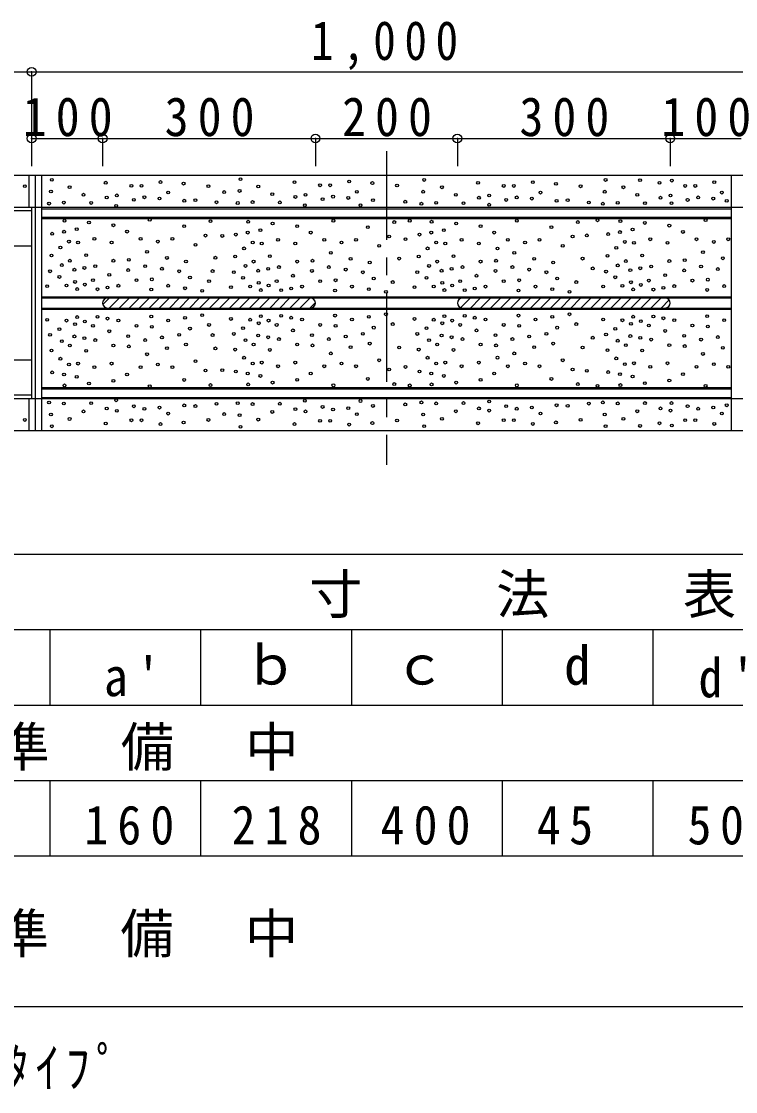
# Model space of a CAD drawing. Units: millimetres at full size, sheet at 1:20; details may follow other scales. Extents: x -10229 to 2612, y -1965 to 1806.
# Drawn here: x -9071 to -8266, y -1965 to -758 of the extents above; entities that cross this region are included whole.
import ezdxf
from ezdxf.enums import TextEntityAlignment as Align

# ---------------------------------------------------------------- set-up
doc = ezdxf.new("R2010")
doc.units = ezdxf.units.MM
doc.header["$LTSCALE"] = 20
doc.header["$PDMODE"] = 32
doc.header["$PDSIZE"] = 10
doc.linetypes.add('CHAIN1', pattern=[8, 5, -1, 1, -1])
for name, color, linetype in [('0-1', 3, 'Continuous'), ('0-3', 7, 'Continuous'), ('0-4', 7, 'Continuous')]:
    doc.layers.add(name, color=color, linetype=linetype)
doc.styles.add('ＭＳ ゴシック', font='')
doc.styles.get('ＭＳ ゴシック').set_extended_font_data('MS Gothic')

msp = doc.modelspace()

# ---------------------------------------------------------------- linework, layer by layer
at = {"layer": '0-1', "linetype": 'CHAIN1'}
msp.add_line((-8659.29, -904.64), (-8659.29, -1258.21), dxfattribs=at)
at = {"layer": '0-1'}
for p, q in [((-9062.49, -931.96), (-9062.49, -967.96)), ((-9055.29, -931.96), (-9055.29, -1219.96)), ((-9048.09, -931.96), (-9048.09, -1219.96)), ((-8270.49, -931.96), (-8270.49, -1219.96)), ((-9459.29, -967.96), (-7859.29, -967.96)), ((-9059.29, -971.96), (-9459.29, -971.96)), ((-9059.29, -967.96), (-9059.29, -1183.96)), ((-9048.09, -969.56), (-8270.49, -969.56)), ((-9048.09, -979.16), (-8270.49, -979.16)), ((-9048.09, -980.76), (-8270.49, -980.76)), ((-9059.29, -1011.96), (-9459.29, -1011.96)), ((-9048.09, -1068.76), (-8270.49, -1068.76)), ((-8270.49, -1070.36), (-9048.09, -1070.36)), ((-9048.09, -1081.56), (-8270.49, -1081.56)), ((-8270.49, -1083.16), (-9048.09, -1083.16)), ((-9459.29, -1139.96), (-9059.29, -1139.96)), ((-9059.29, -1179.96), (-9459.29, -1179.96)), ((-9048.09, -1171.16), (-8270.49, -1171.16)), ((-9048.09, -1172.76), (-8270.49, -1172.76)), ((-7859.29, -1183.96), (-9459.29, -1183.96)), ((-9062.49, -1183.96), (-9062.49, -1219.96)), ((-9048.09, -1182.36), (-8270.49, -1182.36))]:
    msp.add_line(p, q, dxfattribs=at)
at = {"layer": '0-1', "color": 4}
for p, q in [((-8979.1, -1077.42), (-8972.03, -1070.36)), ((-8971.92, -1081.56), (-8960.72, -1070.36)), ((-8960.6, -1081.56), (-8949.4, -1070.36)), ((-8949.29, -1081.56), (-8938.09, -1070.36)), ((-8937.98, -1081.56), (-8926.78, -1070.36)), ((-8926.66, -1081.56), (-8915.46, -1070.36)), ((-8915.35, -1081.56), (-8904.15, -1070.36)), ((-8904.03, -1081.56), (-8892.83, -1070.36)), ((-8892.72, -1081.56), (-8881.52, -1070.36)), ((-8881.41, -1081.56), (-8870.21, -1070.36)), ((-8870.09, -1081.56), (-8858.89, -1070.36)), ((-8858.78, -1081.56), (-8847.58, -1070.36)), ((-8847.47, -1081.56), (-8836.27, -1070.36)), ((-8836.15, -1081.56), (-8824.95, -1070.36)), ((-8824.84, -1081.56), (-8813.64, -1070.36)), ((-8813.52, -1081.56), (-8802.32, -1070.36)), ((-8802.21, -1081.56), (-8791.01, -1070.36)), ((-8790.9, -1081.56), (-8779.7, -1070.36)), ((-8779.58, -1081.56), (-8768.38, -1070.36)), ((-8768.27, -1081.56), (-8757.07, -1070.36)), ((-8756.96, -1081.56), (-8745.76, -1070.36)), ((-8575.6, -1081.22), (-8564.74, -1070.36)), ((-8564.62, -1081.56), (-8553.42, -1070.36)), ((-8553.31, -1081.56), (-8542.11, -1070.36)), ((-8542, -1081.56), (-8530.8, -1070.36)), ((-8530.68, -1081.56), (-8519.48, -1070.36)), ((-8519.37, -1081.56), (-8508.17, -1070.36)), ((-8508.05, -1081.56), (-8496.85, -1070.36)), ((-8496.74, -1081.56), (-8485.54, -1070.36)), ((-8485.43, -1081.56), (-8474.23, -1070.36)), ((-8474.11, -1081.56), (-8462.91, -1070.36)), ((-8462.8, -1081.56), (-8451.6, -1070.36)), ((-8451.49, -1081.56), (-8440.29, -1070.36)), ((-8440.17, -1081.56), (-8428.97, -1070.36)), ((-8428.86, -1081.56), (-8417.66, -1070.36)), ((-8417.54, -1081.56), (-8406.34, -1070.36)), ((-8406.23, -1081.56), (-8395.03, -1070.36)), ((-8394.92, -1081.56), (-8383.72, -1070.36)), ((-8383.6, -1081.56), (-8372.4, -1070.36)), ((-8372.29, -1081.56), (-8361.09, -1070.36)), ((-8360.98, -1081.56), (-8349.78, -1070.36)), ((-8349.66, -1081.56), (-8340.54, -1072.43)), ((-8745.64, -1081.56), (-8739.34, -1075.25))]:
    msp.add_line(p, q, dxfattribs=at)
at = {"layer": '0-1'}
msp.add_lwpolyline([(-9459.29, -931.96), (-7859.29, -931.96), (-7859.29, -1219.96), (-9459.29, -1219.96)], close=True, dxfattribs=at)
for centre, start, end in [((-8973.69, -1075.96), 90, 180), ((-8744.89, -1075.96), 0, 90), ((-8573.69, -1075.96), 90, 180), ((-8344.89, -1075.96), 0, 90), ((-8973.69, -1075.96), 180, 270), ((-8744.89, -1075.96), 270, 0), ((-8573.69, -1075.96), 180, 270), ((-8344.89, -1075.96), 270, 0)]:
    msp.add_arc(centre, 5.6, start, end, dxfattribs=at)
at = {"layer": '0-3'}
for p, q in [((-9459.29, -815.3), (-7859.29, -815.3)), ((-9059.29, -815.3), (-9059.29, -921.68)), ((-9059.29, -890.48), (-8259.29, -890.48)), ((-8979.29, -890.48), (-8979.29, -921.68)), ((-8739.29, -890.48), (-8739.29, -921.68)), ((-8579.29, -890.48), (-8579.29, -921.68)), ((-8339.29, -890.48), (-8339.29, -921.68)), ((-10228.78, -1359.09), (-7168.78, -1359.09)), ((-9548.78, -1444.09), (-7423.78, -1444.09)), ((-9038.78, -1444.09), (-9038.78, -1529.09)), ((-8868.78, -1444.09), (-8868.78, -1529.09)), ((-8698.78, -1444.09), (-8698.78, -1529.09)), ((-8528.78, -1444.09), (-8528.78, -1529.09)), ((-8358.78, -1444.09), (-8358.78, -1529.09)), ((-10228.78, -1529.09), (-7168.78, -1529.09)), ((-10228.78, -1614.09), (-7168.78, -1614.09)), ((-9038.78, -1614.09), (-9038.78, -1699.09)), ((-8868.78, -1614.09), (-8868.78, -1699.09)), ((-8698.78, -1614.09), (-8698.78, -1699.09)), ((-8528.78, -1614.09), (-8528.78, -1699.09)), ((-8358.78, -1614.09), (-8358.78, -1699.09)), ((-10228.78, -1699.09), (-7168.78, -1699.09)), ((-7168.78, -1869.09), (-10228.78, -1869.09))]:
    msp.add_line(p, q, dxfattribs=at)
for p in [(-9059.29, -815.3), (-9059.29, -890.48), (-8979.29, -890.48), (-8739.29, -890.48), (-8579.29, -890.48), (-8339.29, -890.48)]:
    msp.add_point(p, dxfattribs=at)
at = {"layer": '0-4'}
for centre in [(-9036.45, -937.06), (-8975.75, -940.27), (-8913.97, -939.56), (-8887.9, -941.35), (-8823.71, -936.39), (-8763, -939.6), (-8701.22, -938.89), (-8675.16, -940.67), (-8616.69, -937.2), (-8555.99, -940.42), (-8494.21, -939.7), (-8468.14, -941.49), (-8412.12, -937.2), (-8373.37, -937.45), (-8351.42, -940.42), (-8337.47, -937.97), (-8289.64, -939.7), (-9066.95, -944.2), (-9037.53, -950.27), (-9016.46, -945.27), (-9000.75, -953.84), (-8963.25, -954.56), (-8946.82, -943.85), (-8935.4, -943.85), (-8905.4, -951.34), (-8860.05, -944.2), (-8842.28, -950.85), (-8824.78, -949.6), (-8803.71, -944.6), (-8788, -953.17), (-8750.5, -953.89), (-8734.08, -943.17), (-8722.65, -943.17), (-8692.65, -950.67), (-8647.3, -943.53), (-8617.76, -950.42), (-8596.7, -945.42), (-8580.98, -953.99), (-8527.06, -943.99), (-8515.64, -943.99), (-8485.64, -951.49), (-8440.29, -944.35), (-8413.2, -950.42), (-8392.13, -945.42), (-8376.41, -953.99), (-8322.49, -943.99), (-8311.07, -943.99), (-8281.07, -951.49), (-9039.67, -963.84), (-9022.89, -962.77), (-8992.18, -963.13), (-8974.68, -957.06), (-8963.97, -966.34), (-8943.97, -959.56), (-8932.18, -956.7), (-8915.04, -958.13), (-8887.19, -960.63), (-8874.69, -959.91), (-8850.77, -962.41), (-8826.92, -963.17), (-8810.14, -962.1), (-8779.43, -962.46), (-8761.93, -956.39), (-8751.22, -965.67), (-8731.22, -958.89), (-8719.44, -956.03), (-8702.3, -957.46), (-8688.44, -965.56), (-8674.44, -959.96), (-8638.02, -961.74), (-8619.91, -963.99), (-8603.12, -962.92), (-8572.41, -963.27), (-8554.92, -957.2), (-8543.52, -965.07), (-8543.49, -954.7), (-8524.21, -959.7), (-8512.42, -956.84), (-8495.28, -958.27), (-8467.43, -960.77), (-8454.93, -960.06), (-8431.01, -962.56), (-8415.34, -963.99), (-8398.55, -962.92), (-8367.84, -963.27), (-8350.35, -957.2), (-8338.92, -954.7), (-8337.89, -963.29), (-8319.64, -959.7), (-8307.85, -956.84), (-8290.71, -958.27), (-8275.59, -960.68), (-9022.3, -983.19), (-8994.7, -985.23), (-8967.09, -988.3), (-8926.19, -982.17), (-8887.34, -989.32), (-8857.53, -983.59), (-8815.18, -984.25), (-8787.57, -986.29), (-8759.96, -989.36), (-8719.06, -983.22), (-8680.21, -990.38), (-8650.4, -984.64), (-8633.02, -983.19), (-8608.27, -984.25), (-8580.67, -986.29), (-8553.06, -989.36), (-8512.16, -983.22), (-8473.31, -990.38), (-8443.5, -984.64), (-8421.22, -982.64), (-8395.52, -983.58), (-8367.92, -985.62), (-8340.31, -988.69), (-8299.41, -982.55), (-9036.1, -997.79), (-9022.75, -995.49), (-9008.49, -992.73), (-8951.75, -995.46), (-8863.33, -999.92), (-8844.35, -1000.29), (-8828.97, -998.85), (-8815.63, -996.55), (-8801.37, -993.79), (-8744.63, -996.52), (-8656.2, -1000.98), (-8622.07, -998.85), (-8608.72, -996.55), (-8594.46, -993.79), (-8537.72, -996.52), (-8449.3, -1000.98), (-8433.27, -999.62), (-8409.32, -998.17), (-8395.98, -995.87), (-8381.72, -993.11), (-8324.97, -995.85), (-9026.89, -1013.25), (-9017.19, -1006.7), (-9006.97, -1007.73), (-8988.56, -1003.64), (-8969.13, -1007.73), (-8936.42, -1003.64), (-8916.99, -1006.7), (-8900.63, -1003.64), (-8874.58, -1010.37), (-8819.76, -1014.31), (-8810.06, -1007.76), (-8799.84, -1008.79), (-8781.43, -1004.7), (-8762.01, -1008.79), (-8729.29, -1004.7), (-8709.86, -1007.76), (-8693.5, -1004.7), (-8667.45, -1011.43), (-8637.81, -1003.93), (-8612.86, -1014.31), (-8603.16, -1007.76), (-8592.94, -1008.79), (-8574.53, -1004.7), (-8555.1, -1008.79), (-8534.08, -1014.4), (-8522.39, -1004.7), (-8502.96, -1007.76), (-8486.6, -1004.7), (-8460.55, -1011.43), (-8400.11, -1013.64), (-8390.41, -1007.09), (-8380.19, -1008.12), (-8361.78, -1004.03), (-8342.36, -1008.12), (-8309.64, -1004.03), (-8290.21, -1007.09), (-8273.85, -1004.03), (-9036.87, -1022.42), (-8997.76, -1022.04), (-8929.16, -1018.21), (-8906.76, -1025.11), (-8852.08, -1024.83), (-8829.75, -1023.48), (-8790.64, -1023.1), (-8722.03, -1019.27), (-8699.64, -1026.17), (-8644.95, -1025.89), (-8622.84, -1023.48), (-8583.73, -1023.1), (-8515.13, -1019.27), (-8492.73, -1026.17), (-8438.05, -1025.89), (-8410.1, -1022.81), (-8370.99, -1022.43), (-8302.38, -1018.6), (-8279.99, -1025.5), (-9025.26, -1033.09), (-9016.17, -1028.18), (-9011.06, -1038.4), (-8999.81, -1036.36), (-8987.54, -1034.31), (-8967.09, -1028.18), (-8950.38, -1038.7), (-8949.71, -1027.15), (-8931.3, -1034.31), (-8912.33, -1037.24), (-8885.29, -1029.2), (-8818.14, -1034.15), (-8809.04, -1029.24), (-8792.68, -1037.42), (-8780.41, -1035.37), (-8759.96, -1029.24), (-8742.58, -1028.21), (-8724.18, -1035.37), (-8705.2, -1038.3), (-8678.16, -1030.26), (-8611.23, -1034.15), (-8602.14, -1029.24), (-8585.78, -1037.42), (-8573.51, -1035.37), (-8553.06, -1029.24), (-8535.68, -1028.21), (-8517.27, -1035.37), (-8498.3, -1038.3), (-8471.26, -1030.26), (-8426.69, -1036.85), (-8398.49, -1033.48), (-8389.39, -1028.56), (-8384.28, -1038.79), (-8373.03, -1036.74), (-8360.76, -1034.7), (-8340.31, -1028.56), (-8322.93, -1027.54), (-8304.52, -1034.7), (-8285.55, -1037.62), (-9038.48, -1040.1), (-9028.04, -1046.52), (-8990.15, -1050.23), (-8971.75, -1044.09), (-8941.07, -1050.23), (-8923.69, -1049.21), (-8892.95, -1040.18), (-8880.75, -1047.16), (-8855.27, -1039.87), (-8831.35, -1041.15), (-8820.91, -1047.58), (-8803.93, -1039.46), (-8764.62, -1045.15), (-8743.25, -1039.76), (-8716.56, -1050.26), (-8685.83, -1041.24), (-8673.62, -1048.22), (-8624.45, -1041.15), (-8614.01, -1047.58), (-8597.03, -1039.46), (-8557.72, -1045.15), (-8536.35, -1039.76), (-8509.66, -1050.26), (-8478.92, -1041.24), (-8466.72, -1048.22), (-8411.7, -1040.48), (-8401.26, -1046.91), (-8363.37, -1050.62), (-8344.97, -1044.48), (-8323.6, -1039.09), (-8314.29, -1050.62), (-8296.91, -1049.59), (-9041.69, -1056.97), (-9020, -1056.16), (-9010.36, -1052.15), (-9007.95, -1060.18), (-8999.25, -1055.14), (-8985.04, -1060.45), (-8973.79, -1058.41), (-8961.52, -1056.36), (-8924.36, -1060.75), (-8905.28, -1056.36), (-8886.31, -1059.29), (-8866.94, -1062.23), (-8859.27, -1051.25), (-8834.57, -1058.03), (-8812.87, -1057.22), (-8803.23, -1053.21), (-8800.82, -1061.24), (-8792.12, -1056.2), (-8783.02, -1051.29), (-8777.91, -1061.51), (-8766.66, -1059.47), (-8754.39, -1057.42), (-8733.94, -1051.29), (-8717.23, -1061.81), (-8698.16, -1057.42), (-8679.18, -1060.35), (-8652.15, -1052.31), (-8627.67, -1058.03), (-8605.97, -1057.22), (-8596.33, -1053.21), (-8593.92, -1061.24), (-8585.22, -1056.2), (-8576.12, -1051.29), (-8571.01, -1061.51), (-8559.76, -1059.47), (-8547.49, -1057.42), (-8527.04, -1051.29), (-8510.33, -1061.81), (-8491.25, -1057.42), (-8472.28, -1060.35), (-8445.24, -1052.31), (-8414.92, -1057.36), (-8393.22, -1056.55), (-8383.58, -1052.53), (-8381.17, -1060.57), (-8372.47, -1055.53), (-8358.26, -1060.84), (-8347.01, -1058.8), (-8334.74, -1056.75), (-8297.58, -1061.14), (-8278.51, -1056.75), (-8659.81, -1063.29), (-8452.91, -1063.29), (-9041.69, -1094.94), (-9020, -1095.75), (-9007.95, -1091.73), (-8999.25, -1096.77), (-8985.04, -1091.46), (-8973.79, -1093.5), (-8961.52, -1095.55), (-8924.36, -1091.16), (-8905.28, -1095.55), (-8886.31, -1092.62), (-8866.94, -1089.68), (-8834.57, -1093.89), (-8812.87, -1094.69), (-8803.23, -1098.71), (-8800.82, -1090.67), (-8792.12, -1095.71), (-8777.91, -1090.4), (-8766.66, -1092.44), (-8754.39, -1094.49), (-8717.23, -1090.1), (-8698.16, -1094.49), (-8679.18, -1091.56), (-8659.81, -1088.62), (-8627.67, -1093.89), (-8605.97, -1094.69), (-8596.33, -1098.71), (-8593.92, -1090.67), (-8585.22, -1095.71), (-8571.01, -1090.4), (-8559.76, -1092.44), (-8547.49, -1094.49), (-8510.33, -1090.1), (-8491.25, -1094.49), (-8472.28, -1091.56), (-8452.91, -1088.62), (-8414.92, -1094.56), (-8393.22, -1095.36), (-8381.17, -1091.34), (-8372.47, -1096.38), (-8358.26, -1091.07), (-8347.01, -1093.12), (-8334.74, -1095.16), (-8297.58, -1090.77), (-8278.51, -1095.16), (-9028.04, -1105.39), (-9010.36, -1099.76), (-8990.15, -1101.68), (-8971.75, -1107.82), (-8941.07, -1101.68), (-8923.69, -1102.71), (-8880.75, -1104.75), (-8859.27, -1100.66), (-8831.35, -1110.76), (-8820.91, -1104.33), (-8783.02, -1100.62), (-8764.62, -1106.76), (-8733.94, -1100.62), (-8716.56, -1101.65), (-8685.83, -1110.67), (-8673.62, -1103.69), (-8652.15, -1099.6), (-8624.45, -1110.76), (-8614.01, -1104.33), (-8576.12, -1100.62), (-8557.72, -1106.76), (-8527.04, -1100.62), (-8509.66, -1101.65), (-8478.92, -1110.67), (-8466.72, -1103.69), (-8445.24, -1099.6), (-8401.26, -1105), (-8383.58, -1099.38), (-8363.37, -1101.29), (-8344.97, -1107.43), (-8314.29, -1101.29), (-8296.91, -1102.32), (-9038.48, -1111.82), (-9025.26, -1118.82), (-9011.06, -1113.51), (-8999.81, -1115.55), (-8987.54, -1117.6), (-8950.38, -1113.21), (-8931.3, -1117.6), (-8912.33, -1114.67), (-8892.95, -1111.73), (-8885.29, -1122.71), (-8855.27, -1112.04), (-8818.14, -1117.76), (-8809.04, -1122.68), (-8803.93, -1112.45), (-8792.68, -1114.5), (-8780.41, -1116.54), (-8759.96, -1122.68), (-8743.25, -1112.15), (-8724.18, -1116.54), (-8705.2, -1113.62), (-8678.16, -1121.65), (-8611.23, -1117.76), (-8602.14, -1122.68), (-8597.03, -1112.45), (-8585.78, -1114.5), (-8573.51, -1116.54), (-8553.06, -1122.68), (-8536.35, -1112.15), (-8517.27, -1116.54), (-8498.3, -1113.62), (-8471.26, -1121.65), (-8426.69, -1115.06), (-8411.7, -1111.43), (-8398.49, -1118.43), (-8389.39, -1123.35), (-8384.28, -1113.12), (-8373.03, -1115.17), (-8360.76, -1117.21), (-8340.31, -1123.35), (-8323.6, -1112.82), (-8304.52, -1117.21), (-8285.55, -1114.29), (-9036.87, -1129.49), (-9016.17, -1123.73), (-8997.76, -1129.87), (-8967.09, -1123.73), (-8949.71, -1124.76), (-8929.16, -1133.7), (-8906.76, -1126.8), (-8852.08, -1127.08), (-8829.75, -1128.43), (-8790.64, -1128.81), (-8742.58, -1123.7), (-8722.03, -1132.64), (-8699.64, -1125.74), (-8644.95, -1126.02), (-8622.84, -1128.43), (-8583.73, -1128.81), (-8535.68, -1123.7), (-8515.13, -1132.64), (-8492.73, -1125.74), (-8438.05, -1126.02), (-8410.1, -1129.1), (-8370.99, -1129.48), (-8322.93, -1124.37), (-8302.38, -1133.31), (-8279.99, -1126.41), (-9026.89, -1138.66), (-9017.19, -1145.21), (-9006.97, -1144.18), (-8969.13, -1144.18), (-8916.99, -1145.21), (-8874.58, -1141.54), (-8819.76, -1137.6), (-8810.06, -1144.15), (-8799.84, -1143.13), (-8781.43, -1147.22), (-8762.01, -1143.13), (-8729.29, -1147.22), (-8709.86, -1144.15), (-8693.5, -1147.22), (-8667.45, -1140.49), (-8612.86, -1137.6), (-8603.16, -1144.15), (-8592.94, -1143.13), (-8574.53, -1147.22), (-8555.1, -1143.13), (-8534.08, -1137.51), (-8522.39, -1147.22), (-8502.96, -1144.15), (-8486.6, -1147.22), (-8460.55, -1140.49), (-8400.11, -1138.27), (-8390.41, -1144.82), (-8380.19, -1143.8), (-8342.36, -1143.8), (-8290.21, -1144.82), (-9036.1, -1154.12), (-9022.75, -1156.42), (-9008.49, -1159.18), (-8988.56, -1148.27), (-8951.75, -1156.45), (-8936.42, -1148.27), (-8900.63, -1148.27), (-8863.33, -1151.99), (-8844.35, -1151.62), (-8828.97, -1153.07), (-8815.63, -1155.37), (-8801.37, -1158.13), (-8744.63, -1155.4), (-8656.2, -1150.93), (-8637.81, -1147.98), (-8622.07, -1153.07), (-8608.72, -1155.37), (-8594.46, -1158.13), (-8537.72, -1155.4), (-8449.3, -1150.93), (-8433.27, -1152.3), (-8409.32, -1153.74), (-8395.98, -1156.04), (-8381.72, -1158.8), (-8361.78, -1147.89), (-8324.97, -1156.07), (-8309.64, -1147.89), (-8273.85, -1147.89), (-9022.3, -1168.72), (-8994.7, -1166.68), (-8967.09, -1163.61), (-8926.19, -1169.75), (-8887.34, -1162.59), (-8857.53, -1168.33), (-8815.18, -1167.66), (-8787.57, -1165.62), (-8759.96, -1162.55), (-8719.06, -1168.69), (-8680.21, -1161.53), (-8650.4, -1167.27), (-8633.02, -1168.72), (-8608.27, -1167.66), (-8580.67, -1165.62), (-8553.06, -1162.55), (-8512.16, -1168.69), (-8473.31, -1161.53), (-8443.5, -1167.27), (-8421.22, -1169.27), (-8395.52, -1168.34), (-8367.92, -1166.29), (-8340.31, -1163.22), (-8299.41, -1169.36), (-9039.67, -1188.07), (-9022.89, -1189.14), (-8992.18, -1188.78), (-8974.68, -1194.85), (-8963.97, -1185.57), (-8943.97, -1192.35), (-8932.18, -1195.21), (-8915.04, -1193.78), (-8887.19, -1191.28), (-8874.69, -1192), (-8850.77, -1189.5), (-8826.92, -1188.74), (-8810.14, -1189.81), (-8779.43, -1189.45), (-8761.93, -1195.52), (-8751.22, -1186.24), (-8731.22, -1193.02), (-8702.3, -1194.45), (-8688.44, -1186.35), (-8674.44, -1191.95), (-8638.02, -1190.17), (-8619.91, -1187.92), (-8603.12, -1189), (-8572.41, -1188.64), (-8554.92, -1194.71), (-8543.52, -1186.84), (-8524.21, -1192.21), (-8512.42, -1195.07), (-8495.28, -1193.64), (-8467.43, -1191.14), (-8454.93, -1191.85), (-8431.01, -1189.35), (-8415.34, -1187.92), (-8398.55, -1189), (-8367.84, -1188.64), (-8350.35, -1194.71), (-8337.89, -1188.62), (-8319.64, -1192.21), (-8307.85, -1195.07), (-8290.71, -1193.64), (-8275.59, -1191.23), (-9066.95, -1207.71), (-9037.53, -1201.64), (-9016.46, -1206.64), (-9000.75, -1198.07), (-8963.25, -1197.35), (-8905.4, -1200.57), (-8860.05, -1207.71), (-8842.28, -1201.06), (-8824.78, -1202.31), (-8803.71, -1207.31), (-8788, -1198.74), (-8750.5, -1198.02), (-8719.44, -1195.88), (-8692.65, -1201.24), (-8617.76, -1201.49), (-8596.7, -1206.49), (-8580.98, -1197.92), (-8543.49, -1197.21), (-8485.64, -1200.42), (-8440.29, -1207.56), (-8413.2, -1201.49), (-8392.13, -1206.49), (-8376.41, -1197.92), (-8338.92, -1197.21), (-8281.07, -1200.42), (-9036.45, -1214.85), (-8975.75, -1211.64), (-8946.82, -1208.07), (-8935.4, -1208.07), (-8913.97, -1212.35), (-8887.9, -1210.57), (-8823.71, -1215.52), (-8763, -1212.31), (-8734.08, -1208.74), (-8722.65, -1208.74), (-8701.22, -1213.02), (-8675.16, -1211.24), (-8647.3, -1208.38), (-8616.69, -1214.71), (-8555.99, -1211.49), (-8527.06, -1207.92), (-8515.64, -1207.92), (-8494.21, -1212.21), (-8468.14, -1210.42), (-8412.12, -1214.71), (-8373.37, -1214.46), (-8351.42, -1211.49), (-8337.47, -1213.94), (-8322.49, -1207.92), (-8311.07, -1207.92), (-8289.64, -1212.21)]:
    msp.add_circle(centre, 1.6, dxfattribs=at)

# ---------------------------------------------------------------- texts
at = {"layer": '0-3', "style": 'ＭＳ ゴシック'}
for s, p in [('ｂ', (-8819.8, -1519.17)), ('d', (-8458.99, -1519.29)), ('ｃ', (-8651.8, -1519.17))]:
    msp.add_text(s, height=43.99, dxfattribs=at).set_placement(p, align=Align.BOTTOM_LEFT)
at = {"layer": '0-3', "char_height": 43.99, "attachment_point": 7, "style": 'ＭＳ ゴシック'}
for s, insert in [('\\T1.38;\\W0.85;1,000', (-8744.29, -813.3)), ('\\T1.38;\\W0.9;100', (-9069.29, -888.48)), ('\\T1.38;\\W0.9;300', (-8909.29, -888.48)), ('\\T1.38;\\W0.9;200', (-8709.29, -888.48)), ('\\T1.38;\\W0.9;300', (-8509.29, -888.48)), ('\\T1.38;\\W0.9;100', (-8349.29, -888.48)), ('\\T1.17;寸\u3000\u3000法\u3000\u3000表', (-8746.2, -1431.09)), ("\\T1.36;\\W0.9;a'", (-8977.77, -1519.82)), ("\\T1.36;\\W0.9;d'", (-8307.38, -1521.07)), ('\\T1.17;製\u3000作\u3000準\u3000備\u3000中\u3000', (-9379.97, -1603.15)), ('\\T1.38;\\W0.9;160', (-8999.8, -1686.86)), ('\\T1.38;\\W0.9;218', (-8833.8, -1686.86)), ('\\T1.38;\\W0.9;400', (-8665.8, -1686.86)), ('\\T1.36;\\W0.9;45', (-8489.8, -1686.86)), ('\\T1.36;\\W0.9;50', (-8319.8, -1686.86)), ('\\T1.17;製\u3000作\u3000準\u3000備\u3000中\u3000', (-9380.47, -1813.48)), ('\\T1.27;\\W0.9;※SSH＝ﾎﾞﾙﾄ固定なし\u3000SSB=ﾎﾞﾙﾄ固定ﾀｲﾌﾟ', (-10220.3, -1964.78))]:
    msp.add_mtext(s, dxfattribs=dict(at, insert=insert))

doc.saveas('drawing.dxf')
